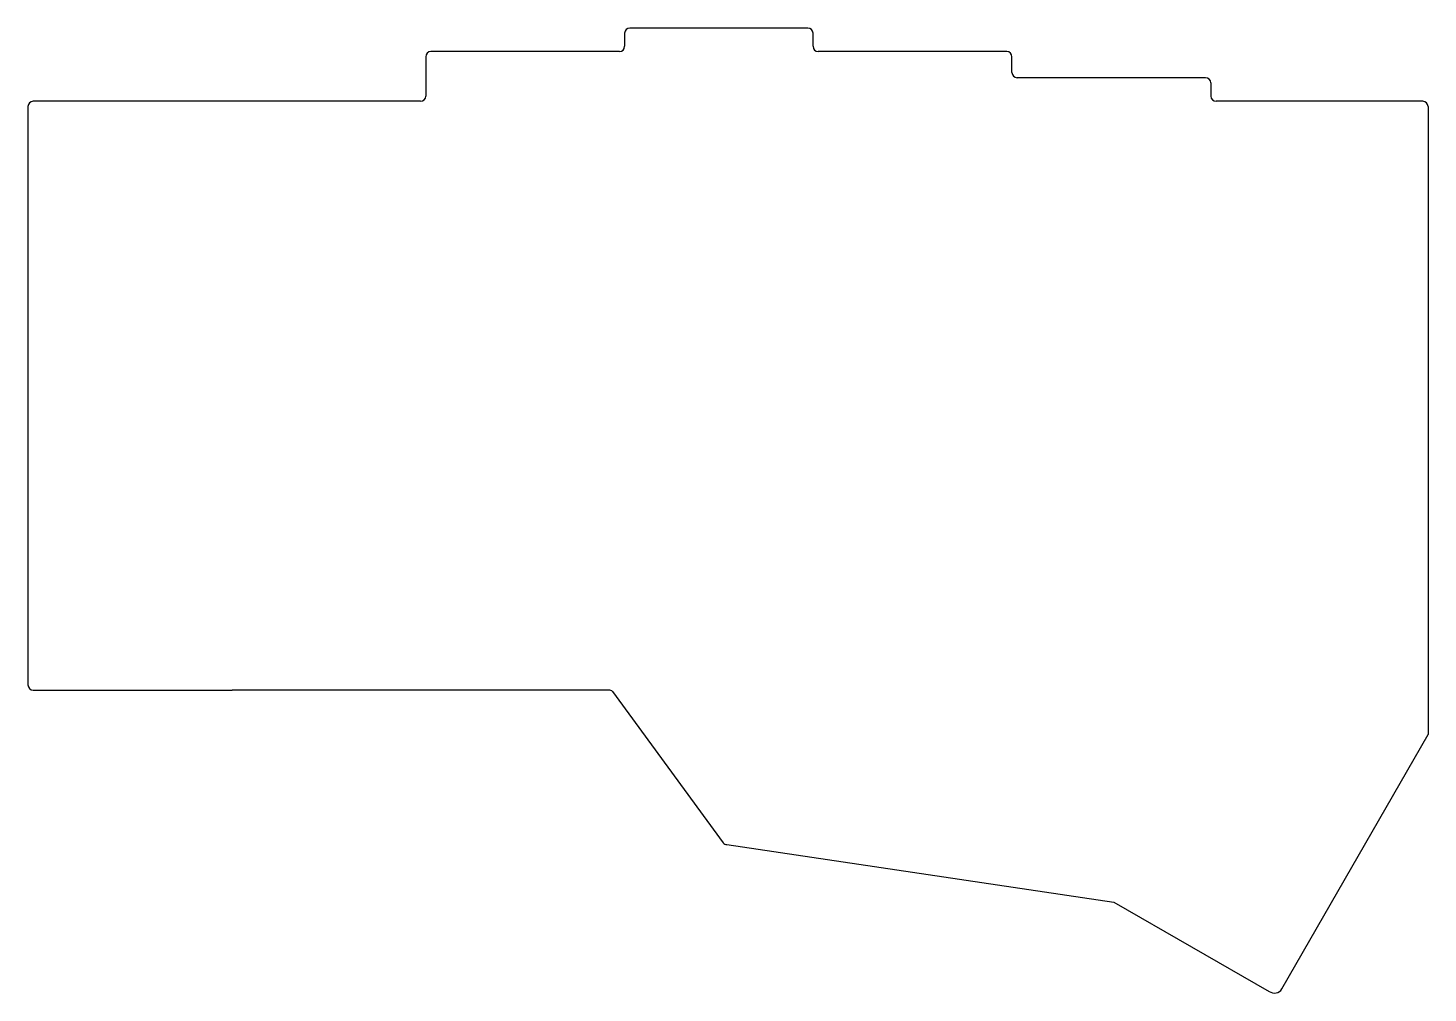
# Model space of a CAD drawing. Extents: x 61 to 195, y -153 to -61.
import ezdxf

# ---------------------------------------------------------------- set-up
doc = ezdxf.new("R2010")
doc.units = 0
doc.layers.add('BLACK', color=7, linetype='CONTINUOUS')

msp = doc.modelspace()

# ---------------------------------------------------------------- linework, layer by layer
at = {"layer": 'BLACK', "linetype": 'CONTINUOUS'}
for p, q in [((118, -61.5), (118, -62.75)), ((135.5, -61), (118.5, -61)), ((136, -62.75), (136, -61.5)), ((99, -63.75), (99, -67.5)), ((117.5, -63.25), (99.5, -63.25)), ((154.5, -63.25), (136.5, -63.25)), ((155, -65.25), (155, -63.75)), ((173.5, -65.75), (155.5, -65.75)), ((174, -66.25), (174, -67.5)), ((80.5, -68), (61.5, -68)), ((98.5, -68), (80.5, -68)), ((194.25, -68), (174.5, -68)), ((61, -68.5), (61, -123.75)), ((194.75, -68.5), (194.75, -128.5)), ((61.5, -124.25), (80.5, -124.25)), ((116.5, -124.25), (80.5, -124.25)), ((116.854, -124.396), (127.398, -138.855)), ((180.8, -152.8), (194.75, -128.5)), ((127.75, -139), (164.75, -144.5)), ((164.75, -144.5), (179.57, -153.03))]:
    msp.add_line(p, q, dxfattribs=at)
at = {"layer": 'BLACK'}
for centre, radius, start, end in [((118.5, -61.5), 0.5, 90, 180), ((135.5, -61.5), 0.5, 0, 90), ((117.5, -62.75), 0.5, -90, 0), ((136.5, -62.75), 0.5, -180, -90), ((99.5, -63.75), 0.5, 90, 180), ((154.5, -63.75), 0.5, 0, 90), ((155.5, -65.25), 0.5, -180, -90), ((173.5, -66.25), 0.5, 0, 90), ((61.5, -68.5), 0.5, 90, 180), ((98.5, -67.5), 0.5, -90, 0), ((174.5, -67.5), 0.5, -180, -90), ((194.25, -68.5), 0.5, 0, 90), ((61.5, -123.75), 0.5, -180, -90), ((116.5, -124.75), 0.5, 45, 90), ((127.75, -138.5), 0.5, -134.711, -90), ((180.07, -152.3), 0.885, -124.408, -34.4085)]:
    msp.add_arc(centre, radius, start, end, dxfattribs=at)

doc.saveas('drawing.dxf')
